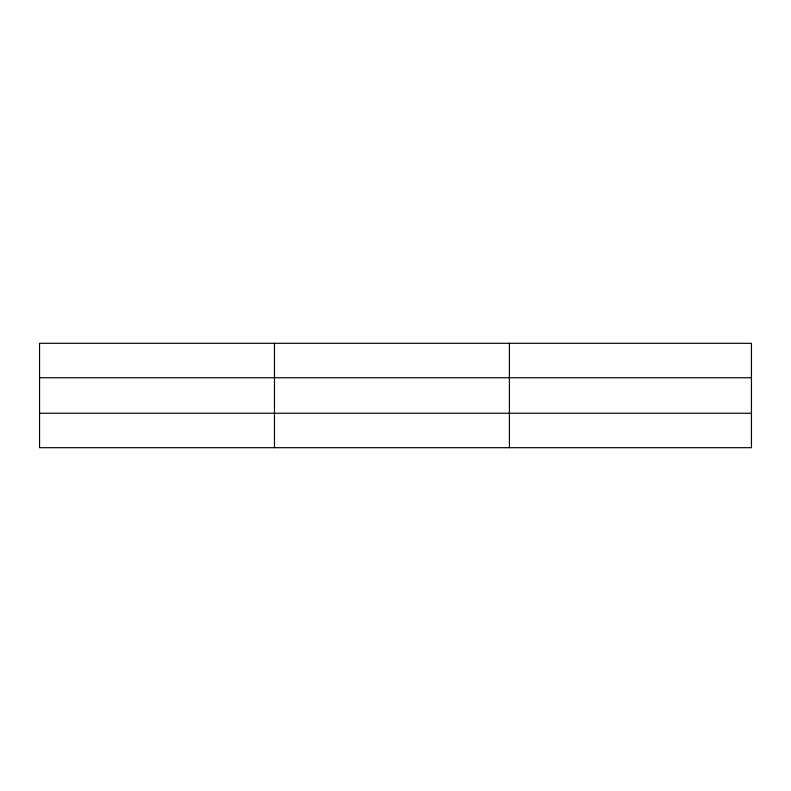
<?xml version="1.0" encoding="UTF-8"?>
<svg xmlns="http://www.w3.org/2000/svg" width="791" height="791" viewBox="0 0 791 791"><rect width="100%" height="100%" fill="white"/><g stroke="black" fill="none" stroke-linecap="round" stroke-linejoin="round"><path stroke-width="1.19" d="M274.477 343.304L274.477 447.696M509.404 343.304L509.404 447.696M39.55 377.752L751.45 377.752M39.55 413.248L751.45 413.248M751.45 430.472L751.45 447.696L39.55 447.696L39.55 343.304L751.45 343.304L751.45 430.472"/></g></svg>
